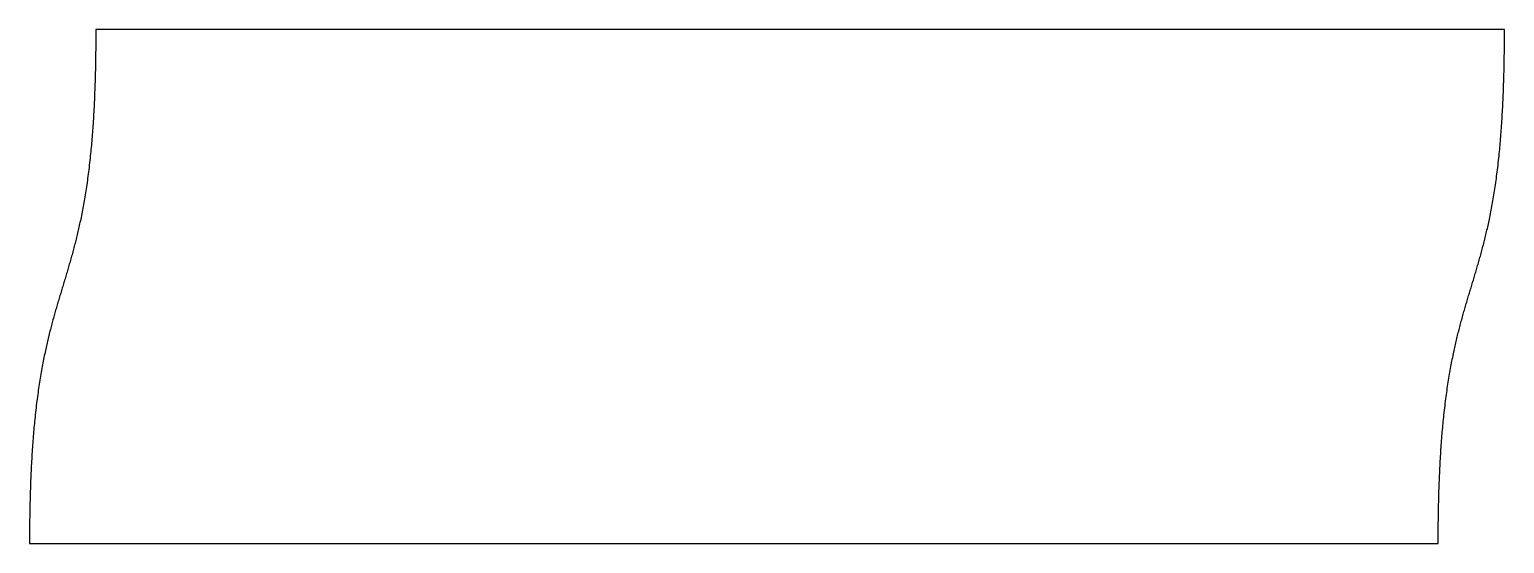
# Model space of a CAD drawing. Header units: millimetres. Extents: x -233 to 212, y -275 to -120.
import ezdxf

# ---------------------------------------------------------------- set-up
doc = ezdxf.new("R2010")
doc.units = ezdxf.units.MM
doc.layers.get('0').update_dxf_attribs({"linetype": 'CONTINUOUS'})

msp = doc.modelspace()

# ---------------------------------------------------------------- linework, layer by layer
for p, q in [((212.5, -120), (-212.5, -120)), ((-232.5, -275), (192.5, -275))]:
    msp.add_line(p, q)
for points in [[(-212.5, -120), (-212.5, -130.05), (-212.91, -148.19), (-214.74, -169.5), (-219.15, -188.46), (-225.82, -206.55), (-230.24, -225.5), (-232.08, -246.81), (-232.5, -264.95), (-232.5, -275)], [(192.5, -275), (192.5, -264.95), (192.92, -246.81), (194.76, -225.5), (199.18, -206.55), (205.85, -188.46), (210.26, -169.5), (212.09, -148.19), (212.5, -130.05), (212.5, -120)]]:
    msp.add_open_spline(points, degree=5)

doc.saveas('drawing.dxf')
